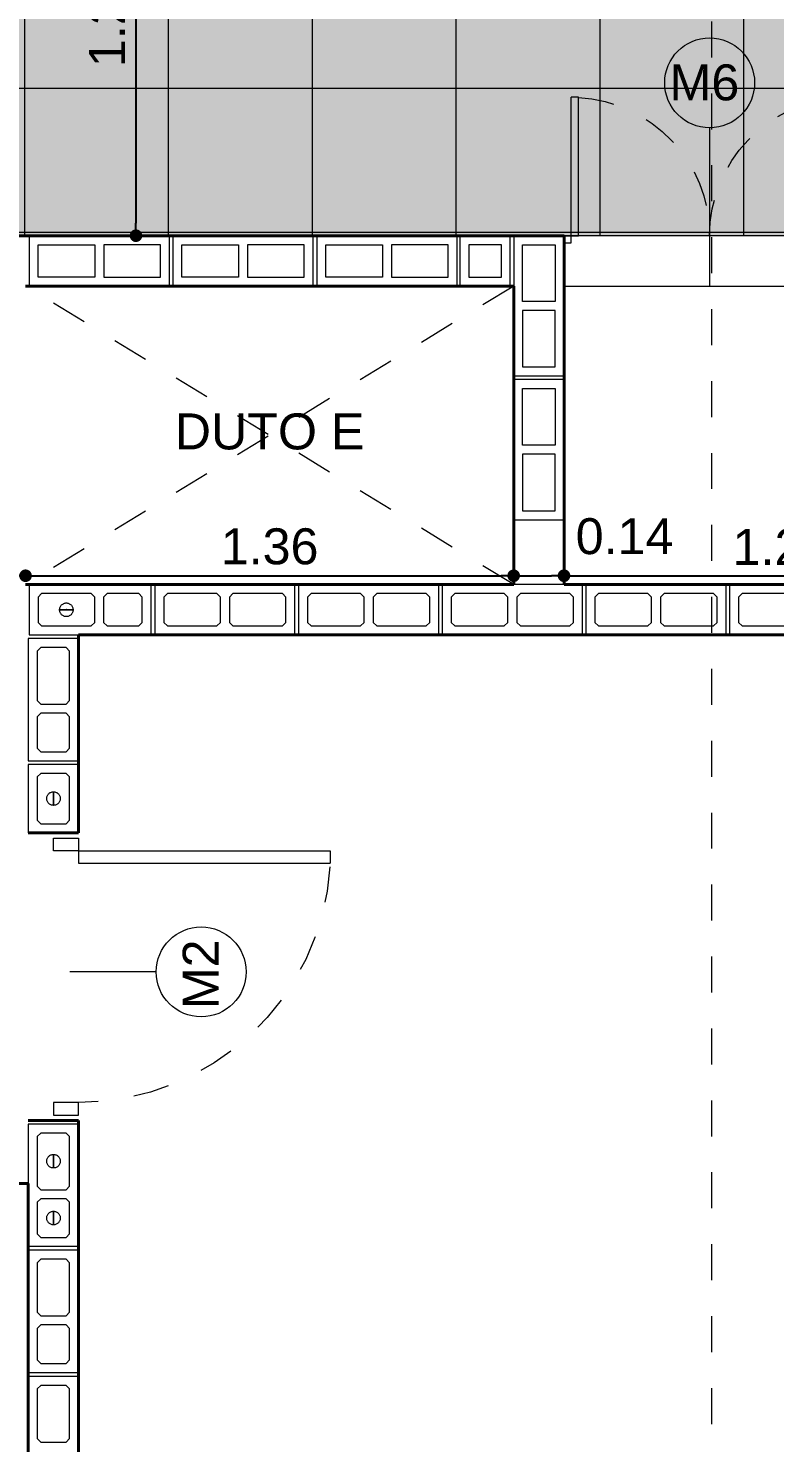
# Model space of a CAD drawing. Header units: millimetres. Extents: x 173 to 410, y -14 to 183.
# Drawn here: x 347.751 to 349.827, y -8.446 to -4.514 of the extents above; entities that cross this region are included whole.
import ezdxf
from ezdxf.enums import TextEntityAlignment as Align

# ---------------------------------------------------------------- set-up
doc = ezdxf.new("R2010")
doc.units = ezdxf.units.MM
doc.linetypes.add('DASHDOT', pattern=[1, 0.5, -0.25, 0, -0.25])
doc.linetypes.add('HIDDEN', pattern=[0.05, 0.025, -0.025])
doc.layers.get('0').update_dxf_attribs({"color": 4})
for name, color, linetype, lineweight in [('ARQ Alvenaria', 201, 'Continuous', 40), ('ARQ Anotações', 2, 'Continuous', 5), ('ARQ Caixilharia', 140, 'Continuous', 9), ('ARQ Eixos', 8, 'DASHDOT', 5), ('ARQ Hachuras', 8, 'Continuous', 5), ('ARQ Projeções', 144, 'HIDDEN', 5)]:
    doc.layers.add(name, color=color, linetype=linetype, lineweight=lineweight)
doc.layers.add('ARQ Forros', color=7, linetype='HIDDEN', lineweight=5, true_color=0xcacaca)
doc.layers.add('ARQ Pisos', color=9, linetype='Continuous', lineweight=5, true_color=0x808080)
doc.styles.get("Standard").update_dxf_attribs({"font": 'arial.ttf'})
doc.dimstyles.new('Executivo 1-50', dxfattribs={"dimtxt": 0.1, "dimasz": 0.035, "dimexe": 0, "dimexo": 0.0625, "dimgap": 0.03, "dimtad": 1, "dimzin": 0, "dimdsep": 46, "dimtxsty": 'Standard', "dimblk": 'DOT', "dimcen": 0.09, "dimclrd": 8, "dimclre": 8, "dimadec": 0, "dimazin": 0, "dimtfac": 1, "dimtix": 1, "dimtmove": 2, "dimatfit": 3, "dimldrblk": 'DOT', "dimfxl": 0.18, "dimfxlon": 1, "dimtolj": 1, "dimtzin": 0, "dimarcsym": 0})

# ---------------------------------------------------------------- blocks, each defined once
blk = doc.blocks.new('_DOT')
at = {"color": 0, "linetype": 'ByBlock', "lineweight": -2}
blk.add_line((-0.5, 0), (-1, 0), dxfattribs=at)
at = {"color": 0, "linetype": 'ByBlock', "const_width": 0.5}
blk.add_lwpolyline([(-0.25, 0, 1), (0.25, 0, 1)], format="xyb", close=True, dxfattribs=at)
blk = doc.blocks.new('*D1930')
at = {"layer": 'ARQ Anotações', "color": 8, "lineweight": -2, "transparency": 16777216}
for p, q in [((349.9938, -6.2004), (350.1738, -6.2004)), ((350.1738, -10.0304), (350.1738, -6.2354)), ((349.9938, -10.0654), (350.1738, -10.0654))]:
    blk.add_line(p, q, dxfattribs=at)
at = {"layer": 'Defpoints', "color": 0, "transparency": 16777216}
for p in [(349.0267, -6.2004), (350.1738, -6.2004), (349.1005, -10.0654)]:
    blk.add_point(p, dxfattribs=at)
at = {"layer": 'ARQ Anotações', "color": 8, "lineweight": -2, "transparency": 16777216, "xscale": 0.035, "yscale": 0.035, "zscale": 0.035}
for p, rotation in [((350.1738, -6.2004), 90), ((350.1738, -10.0654), 270)]:
    blk.add_blockref('_DOT', p, dxfattribs=dict(at, rotation=rotation))
at = {"layer": 'ARQ Anotações', "color": 0, "transparency": 16777216, "insert": (350.0927, -8.1329), "char_height": 0.1, "attachment_point": 5, "rotation": 90}
blk.add_mtext('\\A1;3.87', dxfattribs=at)
blk = doc.blocks.new('*D1931')
at = {"layer": 'ARQ Anotações', "color": 8, "lineweight": -2, "transparency": 16777216}
for p, q in [((349.9938, -6.0604), (350.1738, -6.0604)), ((350.1738, -6.1654), (350.1738, -6.0954)), ((349.9938, -6.2004), (350.1738, -6.2004))]:
    blk.add_line(p, q, dxfattribs=at)
at = {"layer": 'Defpoints', "color": 0, "transparency": 16777216}
for p in [(349.0267, -6.0604), (350.1738, -6.0604), (349.0267, -6.2004)]:
    blk.add_point(p, dxfattribs=at)
at = {"layer": 'ARQ Anotações', "color": 8, "lineweight": -2, "transparency": 16777216, "xscale": 0.035, "yscale": 0.035, "zscale": 0.035}
for p, rotation in [((350.1738, -6.0604), 90), ((350.1738, -6.2004), 270)]:
    blk.add_blockref('_DOT', p, dxfattribs=dict(at, rotation=rotation))
at = {"layer": 'ARQ Anotações', "color": 0, "transparency": 16777216, "insert": (350.081, -6.4003), "char_height": 0.1, "attachment_point": 5, "rotation": 90}
blk.add_mtext('\\A1;0.14', dxfattribs=at)
blk = doc.blocks.new('*D1932')
at = {"layer": 'ARQ Anotações', "color": 8, "lineweight": -2, "transparency": 16777216}
for p, q in [((349.9938, -5.2304), (350.1738, -5.2304)), ((350.1738, -6.0254), (350.1738, -5.2654)), ((349.9938, -6.0604), (350.1738, -6.0604))]:
    blk.add_line(p, q, dxfattribs=at)
at = {"layer": 'Defpoints', "color": 0, "transparency": 16777216}
for p in [(346.8764, -5.2304), (350.1738, -5.2304), (349.0267, -6.0604)]:
    blk.add_point(p, dxfattribs=at)
at = {"layer": 'ARQ Anotações', "color": 8, "lineweight": -2, "transparency": 16777216, "xscale": 0.035, "yscale": 0.035, "zscale": 0.035}
for p, rotation in [((350.1738, -5.2304), 90), ((350.1738, -6.0604), 270)]:
    blk.add_blockref('_DOT', p, dxfattribs=dict(at, rotation=rotation))
at = {"layer": 'ARQ Anotações', "color": 0, "transparency": 16777216, "insert": (350.0927, -5.6454), "char_height": 0.1, "attachment_point": 5, "rotation": 90}
blk.add_mtext('\\A1;0.83', dxfattribs=at)
blk = doc.blocks.new('*D1933')
at = {"layer": 'ARQ Anotações', "color": 8, "lineweight": -2, "transparency": 16777216}
for p, q in [((349.9938, -5.0904), (350.1738, -5.0904)), ((350.1738, -5.1954), (350.1738, -5.1254)), ((349.9938, -5.2304), (350.1738, -5.2304))]:
    blk.add_line(p, q, dxfattribs=at)
at = {"layer": 'Defpoints', "color": 0, "transparency": 16777216}
for p in [(346.8764, -5.0904), (350.1738, -5.0904), (346.8764, -5.2304)]:
    blk.add_point(p, dxfattribs=at)
at = {"layer": 'ARQ Anotações', "color": 8, "lineweight": -2, "transparency": 16777216, "xscale": 0.035, "yscale": 0.035, "zscale": 0.035}
for p, rotation in [((350.1738, -5.0904), 90), ((350.1738, -5.2304), 270)]:
    blk.add_blockref('_DOT', p, dxfattribs=dict(at, rotation=rotation))
at = {"layer": 'ARQ Anotações', "color": 0, "transparency": 16777216, "insert": (350.2706, -4.9009), "char_height": 0.1, "attachment_point": 5, "rotation": 90}
blk.add_mtext('\\A1;0.14', dxfattribs=at)
blk = doc.blocks.new('Folha 72')
at = {"color": 0, "linetype": 'ByBlock', "lineweight": -2}
for p, q in [((0.35, 0.7), (0.315, 0.7)), ((0.315, 0), (0.315, 0.7)), ((0.35, 0), (0.35, 0.7)), ((-0.385, 0), (-0.35, 0)), ((-0.385, -0.07), (-0.385, 0)), ((-0.35, 0), (-0.35, -0.07)), ((0.35, 0), (0.315, 0)), ((0.385, 0), (0.35, 0)), ((0.35, 0), (0.35, -0.07)), ((0.385, -0.07), (0.385, 0)), ((-0.35, -0.07), (-0.385, -0.07)), ((0.35, -0.07), (0.385, -0.07))]:
    blk.add_line(p, q, dxfattribs=at)
at = {"layer": 'ARQ Projeções'}
blk.add_arc((0.35, 0), 0.7, 93.6334, 180, dxfattribs=at)
blk = doc.blocks.new('Window-Door Marker - 70_27')
at = {"color": 8}
blk.add_line((0, 0.1), (0, -0.14), dxfattribs=at)
blk.add_circle((0, 0.225), 0.125, dxfattribs=at)
blk.add_attdef('AC_MarkerText_1', text='', height=0.1, rotation=180).set_placement((0.1037, 0.3036), align=Align.BOTTOM_LEFT)
blk = doc.blocks.new('*D2082')
at = {"layer": 'ARQ Anotações', "color": 8, "lineweight": -2, "transparency": 16777216}
for p, q in [((347.603, -5.8558), (347.603, -6.0358)), ((347.638, -6.0358), (347.708, -6.0358)), ((347.743, -6.0479), (347.743, -6.0358))]:
    blk.add_line(p, q, dxfattribs=at)
at = {"layer": 'Defpoints', "color": 0, "transparency": 16777216}
for p in [(347.603, -5.4704), (347.743, -6.0358), (347.743, -6.1104)]:
    blk.add_point(p, dxfattribs=at)
at = {"layer": 'ARQ Anotações', "color": 8, "lineweight": -2, "transparency": 16777216, "xscale": 0.035, "yscale": 0.035, "zscale": 0.035, "rotation": 180}
blk.add_blockref('_DOT', (347.603, -6.0358), dxfattribs=at)
at = {"layer": 'ARQ Anotações', "color": 8, "lineweight": -2, "transparency": 16777216, "xscale": 0.035, "yscale": 0.035, "zscale": 0.035}
blk.add_blockref('_DOT', (347.743, -6.0358), dxfattribs=at)
at = {"layer": 'ARQ Anotações', "color": 0, "transparency": 16777216, "insert": (347.4269, -6.1278), "char_height": 0.1, "attachment_point": 5}
blk.add_mtext('\\A1;0.14', dxfattribs=at)
blk = doc.blocks.new('*D2083')
at = {"layer": 'ARQ Anotações', "color": 8, "lineweight": -2, "transparency": 16777216}
for p, q in [((349.2404, -6.0479), (349.2404, -6.0358)), ((349.2754, -6.0358), (350.4155, -6.0358)), ((350.4505, -6.0479), (350.4505, -6.0358))]:
    blk.add_line(p, q, dxfattribs=at)
at = {"layer": 'Defpoints', "color": 0, "transparency": 16777216}
for p in [(350.4505, -6.0358), (349.2404, -6.1104), (350.4505, -6.1104)]:
    blk.add_point(p, dxfattribs=at)
at = {"layer": 'ARQ Anotações', "color": 8, "lineweight": -2, "transparency": 16777216, "xscale": 0.035, "yscale": 0.035, "zscale": 0.035, "rotation": 180}
blk.add_blockref('_DOT', (349.2404, -6.0358), dxfattribs=at)
at = {"layer": 'ARQ Anotações', "color": 8, "lineweight": -2, "transparency": 16777216, "xscale": 0.035, "yscale": 0.035, "zscale": 0.035}
blk.add_blockref('_DOT', (350.4505, -6.0358), dxfattribs=at)
at = {"layer": 'ARQ Anotações', "color": 0, "transparency": 16777216, "insert": (349.8454, -5.9556), "char_height": 0.1, "attachment_point": 5}
blk.add_mtext('\\A1;1.21', dxfattribs=at)
blk = doc.blocks.new('Porta 02 folhas_2')
for p, q in [((-0.385, 0), (-0.385, 0.385)), ((-0.365, 0.385), (-0.385, 0.385)), ((-0.365, 0), (-0.365, 0.385)), ((0.365, 0), (0.365, 0.385)), ((0.365, 0.385), (0.385, 0.385)), ((0.385, 0), (0.385, 0.385)), ((-0.405, 0), (-0.365, 0)), ((-0.385, -0.02), (-0.385, 0)), ((0.405, 0), (0.365, 0)), ((0.385, -0.02), (0.385, 0)), ((-0.405, -0.02), (-0.385, -0.02)), ((0.405, -0.02), (0.385, -0.02))]:
    blk.add_line(p, q)
at = {"layer": 'ARQ Projeções'}
for centre, start, end in [((-0.385, 0), 0, 87.0223), ((0.385, 0), 92.9777, 180)]:
    blk.add_arc(centre, 0.385, start, end, dxfattribs=at)
blk = doc.blocks.new('Window-Door Marker - 70_25')
at = {"layer": 'ARQ Anotações', "lineweight": 13}
blk.add_line((0, -0.44), (0, 0), dxfattribs=at)
blk.add_circle((0, -0.565), 0.125, dxfattribs=at)
blk.add_attdef('AC_MarkerText_1', text='', height=0.1, rotation=180, dxfattribs=at).set_placement((0.1116, -0.4864), align=Align.BOTTOM_LEFT)
blk = doc.blocks.new('*D2123')
at = {"layer": 'ARQ Anotações', "color": 8, "lineweight": -2, "transparency": 16777216}
for p, q in [((348.138, -3.8804), (348.0501, -3.8804)), ((348.0501, -3.9154), (348.0501, -5.0554)), ((348.2301, -5.0904), (348.0501, -5.0904))]:
    blk.add_line(p, q, dxfattribs=at)
at = {"layer": 'Defpoints', "color": 0, "transparency": 16777216}
for p in [(348.2005, -3.8804), (348.0501, -5.0904), (349.2405, -5.0904)]:
    blk.add_point(p, dxfattribs=at)
at = {"layer": 'ARQ Anotações', "color": 8, "lineweight": -2, "transparency": 16777216, "xscale": 0.035, "yscale": 0.035, "zscale": 0.035}
for p, rotation in [((348.0501, -3.8804), 90), ((348.0501, -5.0904), 270)]:
    blk.add_blockref('_DOT', p, dxfattribs=dict(at, rotation=rotation))
at = {"layer": 'ARQ Anotações', "color": 0, "transparency": 16777216, "insert": (347.9698, -4.4854), "char_height": 0.1, "attachment_point": 5, "rotation": 90}
blk.add_mtext('\\A1;1.21', dxfattribs=at)
blk = doc.blocks.new('*D2265')
at = {"layer": 'ARQ Anotações', "color": 8, "lineweight": -2, "transparency": 16777216}
for p, q in [((347.743, -6.0479), (347.743, -6.0358)), ((347.778, -6.0358), (349.0655, -6.0358))]:
    blk.add_line(p, q, dxfattribs=at)
at = {"layer": 'Defpoints', "color": 0, "transparency": 16777216}
for p in [(349.1005, -6.0358), (349.1005, -6.0604), (347.743, -6.1104)]:
    blk.add_point(p, dxfattribs=at)
at = {"layer": 'ARQ Anotações', "color": 8, "lineweight": -2, "transparency": 16777216, "xscale": 0.035, "yscale": 0.035, "zscale": 0.035, "rotation": 180}
blk.add_blockref('_DOT', (347.743, -6.0358), dxfattribs=at)
at = {"layer": 'ARQ Anotações', "color": 8, "lineweight": -2, "transparency": 16777216, "xscale": 0.035, "yscale": 0.035, "zscale": 0.035}
blk.add_blockref('_DOT', (349.1005, -6.0358), dxfattribs=at)
at = {"layer": 'ARQ Anotações', "color": 0, "transparency": 16777216, "insert": (348.4217, -5.9547), "char_height": 0.1, "attachment_point": 5}
blk.add_mtext('\\A1;1.36', dxfattribs=at)
blk = doc.blocks.new('*D2266')
at = {"layer": 'ARQ Anotações', "color": 8, "lineweight": -2, "transparency": 16777216}
blk.add_line((349.1355, -6.0358), (349.2055, -6.0358), dxfattribs=at)
at = {"layer": 'Defpoints', "color": 0, "transparency": 16777216}
for p in [(349.2405, -6.0358), (349.1005, -6.0604), (349.2405, -6.0604)]:
    blk.add_point(p, dxfattribs=at)
at = {"layer": 'ARQ Anotações', "color": 8, "lineweight": -2, "transparency": 16777216, "xscale": 0.035, "yscale": 0.035, "zscale": 0.035, "rotation": 180}
blk.add_blockref('_DOT', (349.1005, -6.0358), dxfattribs=at)
at = {"layer": 'ARQ Anotações', "color": 8, "lineweight": -2, "transparency": 16777216, "xscale": 0.035, "yscale": 0.035, "zscale": 0.035}
blk.add_blockref('_DOT', (349.2405, -6.0358), dxfattribs=at)
at = {"layer": 'ARQ Anotações', "color": 0, "transparency": 16777216, "insert": (349.4089, -5.9265), "char_height": 0.1, "attachment_point": 5}
blk.add_mtext('\\A1;0.14', dxfattribs=at)

msp = doc.modelspace()

# ---------------------------------------------------------------- hatches: boundary and pattern name
at = {"layer": 'ARQ Forros'}
h = msp.add_hatch(color=256, dxfattribs=at)
h.dxf.hatch_style = 1
h.paths.add_polyline_path([(340.5406, -7.1755), (340.5407, -7.1755), (340.5407, -5.2205), (341.5012, -5.2205), (341.5012, -5.0904), (341.8905, -5.0904), (341.8906, -5.0904), (343.3023, -5.0905), (343.3127, -5.0905), (350.4502, -5.0905), (350.4505, -0.7805), (348.9409, -0.7805), (348.9405, -3.8805), (342.051, -3.8805), (342.051, -0.7805), (340.5406, -0.7804)])
at = {"layer": 'ARQ Pisos'}
h = msp.add_hatch(dxfattribs=at)
h.set_pattern_fill('NET', color=256, scale=3.2)
h.set_pattern_definition([(0, (348.94046, -3.88043), (0, 0.4), []), (90, (348.94046, -3.88043), (-0.4, 2e-17), [])])
h.paths.add_polyline_path([(341.8902, -5.0904), (343.3031, -5.0904), (350.4501, -5.0904), (350.4501, -0.7804), (348.9405, -0.7804), (348.9405, -3.8804), (342.0502, -3.8804), (342.0506, -0.7804), (340.5402, -0.7804), (340.5402, -5.2304), (341.7508, -5.2304), (341.7508, -5.2304), (341.5008, -5.2304), (341.5008, -5.0904), (341.8902, -5.0904)])

# ---------------------------------------------------------------- linework, layer by layer
at = {"layer": 'ARQ Alvenaria'}
for p, q in [((349.2405, -5.0904), (343.3023, -5.0904)), ((349.2405, -5.0904), (349.2405, -5.2304)), ((347.743, -5.2304), (349.1005, -5.2304)), ((349.1005, -5.2304), (349.1005, -6.0604)), ((349.2405, -6.0604), (349.2405, -5.2304)), ((349.1005, -6.0604), (347.743, -6.0604)), ((350.4505, -6.0604), (349.2405, -6.0604)), ((347.8905, -6.2004), (350.4505, -6.2004)), ((347.8905, -6.7504), (347.8905, -6.2004)), ((347.7505, -6.7504), (347.8905, -6.7504)), ((347.7506, -7.5504), (347.8906, -7.5504)), ((347.8906, -10.0654), (347.8906, -7.5504)), ((347.7004, -7.7254), (347.7506, -7.7254)), ((347.7506, -7.7254), (347.7506, -10.0654))]:
    msp.add_line(p, q, dxfattribs=at)
at = {"layer": 'ARQ Caixilharia'}
for p, q in [((350.0505, -5.0904), (349.2405, -5.0904)), ((349.2405, -5.2304), (350.0505, -5.2304))]:
    msp.add_line(p, q, dxfattribs=at)
at = {"layer": 'ARQ Eixos', "linetype": 'DASHDOT', "ltscale": 0.1}
msp.add_line((349.6505, 8.5054), (349.6505, -13.7504), dxfattribs=at)
at = {"layer": 'ARQ Hachuras'}
for p, q in [((349.0912, -5.0904), (348.9512, -5.0904)), ((348.9512, -5.0904), (348.9512, -5.2304)), ((349.0912, -5.2304), (349.0912, -5.0904)), ((349.0662, -5.1154), (348.9762, -5.1154)), ((348.9762, -5.1154), (348.9762, -5.2054)), ((349.0662, -5.2054), (349.0662, -5.1154)), ((348.9512, -5.2304), (349.0912, -5.2304)), ((348.9762, -5.2054), (349.0662, -5.2054))]:
    msp.add_line(p, q, dxfattribs=at)
at = {"layer": 'ARQ Hachuras', "flags": 128}
for points in [[(348.143, -5.0904), (347.753, -5.0904), (347.753, -5.2304), (348.143, -5.2304)], [(348.543, -5.0904), (348.153, -5.0904), (348.153, -5.2304), (348.543, -5.2304)], [(348.943, -5.0904), (348.553, -5.0904), (348.553, -5.2304), (348.943, -5.2304)], [(349.2405, -5.4804), (349.2405, -5.0904), (349.1005, -5.0904), (349.1005, -5.4804)], [(347.778, -5.2054), (347.778, -5.1154), (347.9355, -5.1154), (347.9355, -5.2054)], [(348.118, -5.2054), (348.118, -5.1154), (347.9605, -5.1154), (347.9605, -5.2054)], [(348.178, -5.2054), (348.178, -5.1154), (348.3355, -5.1154), (348.3355, -5.2054)], [(348.518, -5.2054), (348.518, -5.1154), (348.3605, -5.1154), (348.3605, -5.2054)], [(348.578, -5.2054), (348.578, -5.1154), (348.7355, -5.1154), (348.7355, -5.2054)], [(348.918, -5.2054), (348.918, -5.1154), (348.7605, -5.1154), (348.7605, -5.2054)], [(349.1255, -5.1154), (349.2155, -5.1154), (349.2155, -5.2729), (349.1255, -5.2729)], [(349.1255, -5.4554), (349.2155, -5.4554), (349.2155, -5.2979), (349.1255, -5.2979)], [(349.2405, -5.8804), (349.2405, -5.4904), (349.1005, -5.4904), (349.1005, -5.8804)], [(349.1255, -5.5154), (349.2155, -5.5154), (349.2155, -5.6729), (349.1255, -5.6729)], [(349.1255, -5.8554), (349.2155, -5.8554), (349.2155, -5.6979), (349.1255, -5.6979)], [(348.0927, -6.0604), (347.7527, -6.0604), (347.7527, -6.2004), (348.0927, -6.2004)], [(347.9352, -6.0954), (347.9252, -6.0854), (347.7877, -6.0854), (347.7777, -6.0954), (347.7777, -6.1654), (347.7877, -6.1754), (347.9252, -6.1754), (347.9352, -6.1654)], [(348.0677, -6.0954), (348.0577, -6.0854), (347.9702, -6.0854), (347.9602, -6.0954), (347.9602, -6.1654), (347.9702, -6.1754), (348.0577, -6.1754), (348.0677, -6.1654)], [(348.4923, -6.0604), (348.1023, -6.0604), (348.1023, -6.2004), (348.4923, -6.2004)], [(348.2848, -6.0954), (348.2748, -6.0854), (348.1373, -6.0854), (348.1273, -6.0954), (348.1273, -6.1654), (348.1373, -6.1754), (348.2748, -6.1754), (348.2848, -6.1654)], [(348.4673, -6.0954), (348.4573, -6.0854), (348.3198, -6.0854), (348.3098, -6.0954), (348.3098, -6.1654), (348.3198, -6.1754), (348.4573, -6.1754), (348.4673, -6.1654)], [(348.892, -6.0604), (348.502, -6.0604), (348.502, -6.2004), (348.892, -6.2004)], [(348.6845, -6.0954), (348.6745, -6.0854), (348.537, -6.0854), (348.527, -6.0954), (348.527, -6.1654), (348.537, -6.1754), (348.6745, -6.1754), (348.6845, -6.1654)], [(348.867, -6.0954), (348.857, -6.0854), (348.7195, -6.0854), (348.7095, -6.0954), (348.7095, -6.1654), (348.7195, -6.1754), (348.857, -6.1754), (348.867, -6.1654)], [(349.2917, -6.0604), (348.9017, -6.0604), (348.9017, -6.2004), (349.2917, -6.2004)], [(349.0842, -6.0954), (349.0742, -6.0854), (348.9367, -6.0854), (348.9267, -6.0954), (348.9267, -6.1654), (348.9367, -6.1754), (349.0742, -6.1754), (349.0842, -6.1654)], [(349.2667, -6.0954), (349.2567, -6.0854), (349.1192, -6.0854), (349.1092, -6.0954), (349.1092, -6.1654), (349.1192, -6.1754), (349.2567, -6.1754), (349.2667, -6.1654)], [(349.6914, -6.0604), (349.3014, -6.0604), (349.3014, -6.2004), (349.6914, -6.2004)], [(349.4839, -6.0954), (349.4739, -6.0854), (349.3364, -6.0854), (349.3264, -6.0954), (349.3264, -6.1654), (349.3364, -6.1754), (349.4739, -6.1754), (349.4839, -6.1654)], [(349.6664, -6.0954), (349.6564, -6.0854), (349.5189, -6.0854), (349.5089, -6.0954), (349.5089, -6.1654), (349.5189, -6.1754), (349.6564, -6.1754), (349.6664, -6.1654)], [(350.0911, -6.0604), (349.7011, -6.0604), (349.7011, -6.2004), (350.0911, -6.2004)], [(349.8836, -6.0954), (349.8736, -6.0854), (349.7361, -6.0854), (349.7261, -6.0954), (349.7261, -6.1654), (349.7361, -6.1754), (349.8736, -6.1754), (349.8836, -6.1654)], [(347.8561, -6.1304), (347.8561, -6.1305), (347.8561, -6.1305), (347.8561, -6.1305), (347.8561, -6.1306), (347.8561, -6.1306), (347.8562, -6.1306), (347.8562, -6.1306), (347.8562, -6.1306), (347.8562, -6.1307), (347.8562, -6.1307), (347.8563, -6.1307), (347.8563, -6.1307), (347.8563, -6.1307), (347.8564, -6.1307), (347.8564, -6.1307), (347.8564, -6.1307), (347.8564, -6.1307), (347.8565, -6.1307), (347.8565, -6.1307), (347.8565, -6.1307), (347.8566, -6.1307), (347.8566, -6.1307), (347.8566, -6.1306), (347.8566, -6.1306), (347.8566, -6.1306), (347.8567, -6.1306), (347.8567, -6.1306), (347.8567, -6.1305), (347.8567, -6.1305), (347.8567, -6.1305), (347.8567, -6.1304), (347.8375, -6.1304), (347.8376, -6.1285), (347.8379, -6.1266), (347.8384, -6.1248), (347.839, -6.123), (347.8399, -6.1213), (347.8409, -6.1196), (347.8421, -6.1181), (347.8434, -6.1167), (347.8448, -6.1155), (347.8464, -6.1144), (347.8481, -6.1135), (347.8498, -6.1127), (347.8517, -6.1121), (347.8535, -6.1118), (347.8554, -6.1116), (347.8574, -6.1116), (347.8593, -6.1118), (347.8611, -6.1121), (347.863, -6.1127), (347.8647, -6.1135), (347.8664, -6.1144), (347.868, -6.1155), (347.8694, -6.1167), (347.8707, -6.1181), (347.8719, -6.1196), (347.8729, -6.1213), (347.8738, -6.123), (347.8744, -6.1248), (347.8749, -6.1266), (347.8752, -6.1285), (347.8753, -6.1304)], [(347.8567, -6.1304), (347.8567, -6.1304), (347.8567, -6.1304), (347.8567, -6.1303), (347.8567, -6.1303), (347.8567, -6.1303), (347.8566, -6.1303), (347.8566, -6.1302), (347.8566, -6.1302), (347.8566, -6.1302), (347.8566, -6.1302), (347.8565, -6.1302), (347.8565, -6.1302), (347.8565, -6.1301), (347.8564, -6.1301), (347.8564, -6.1301), (347.8564, -6.1301), (347.8564, -6.1301), (347.8563, -6.1301), (347.8563, -6.1302), (347.8563, -6.1302), (347.8562, -6.1302), (347.8562, -6.1302), (347.8562, -6.1302), (347.8562, -6.1302), (347.8562, -6.1303), (347.8561, -6.1303), (347.8561, -6.1303), (347.8561, -6.1303), (347.8561, -6.1304), (347.8561, -6.1304), (347.8561, -6.1304), (347.8753, -6.1304), (347.8752, -6.1323), (347.8749, -6.1342), (347.8744, -6.1361), (347.8738, -6.1379), (347.8729, -6.1396), (347.8719, -6.1412), (347.8707, -6.1427), (347.8694, -6.1441), (347.868, -6.1454), (347.8664, -6.1465), (347.8647, -6.1474), (347.863, -6.1482), (347.8611, -6.1487), (347.8593, -6.1491), (347.8574, -6.1493), (347.8554, -6.1493), (347.8535, -6.1491), (347.8517, -6.1487), (347.8498, -6.1482), (347.8481, -6.1474), (347.8464, -6.1465), (347.8448, -6.1454), (347.8434, -6.1441), (347.8421, -6.1427), (347.8409, -6.1412), (347.8399, -6.1396), (347.839, -6.1379), (347.8384, -6.1361), (347.8379, -6.1342), (347.8376, -6.1323), (347.8375, -6.1304)], [(347.8905, -6.5504), (347.8905, -6.2104), (347.7505, -6.2104), (347.7505, -6.5504)], [(347.8555, -6.3929), (347.8655, -6.3829), (347.8655, -6.2454), (347.8555, -6.2354), (347.7855, -6.2354), (347.7755, -6.2454), (347.7755, -6.3829), (347.7855, -6.3929)], [(347.8555, -6.5254), (347.8655, -6.5154), (347.8655, -6.4279), (347.8555, -6.4179), (347.7855, -6.4179), (347.7755, -6.4279), (347.7755, -6.5154), (347.7855, -6.5254)], [(347.7505, -6.5604), (347.7505, -6.7504), (347.8905, -6.7504), (347.8905, -6.5604)], [(347.7855, -6.5854), (347.7755, -6.5954), (347.7755, -6.7154), (347.7855, -6.7254), (347.8555, -6.7254), (347.8655, -6.7154), (347.8655, -6.5954), (347.8555, -6.5854)], [(347.8205, -6.6557), (347.8206, -6.6557), (347.8206, -6.6557), (347.8206, -6.6557), (347.8207, -6.6557), (347.8207, -6.6557), (347.8207, -6.6557), (347.8207, -6.6557), (347.8208, -6.6556), (347.8208, -6.6556), (347.8208, -6.6556), (347.8208, -6.6556), (347.8208, -6.6555), (347.8208, -6.6555), (347.8208, -6.6555), (347.8208, -6.6554), (347.8208, -6.6554), (347.8208, -6.6554), (347.8208, -6.6554), (347.8208, -6.6553), (347.8208, -6.6553), (347.8208, -6.6553), (347.8208, -6.6552), (347.8208, -6.6552), (347.8207, -6.6552), (347.8207, -6.6552), (347.8207, -6.6552), (347.8207, -6.6552), (347.8206, -6.6551), (347.8206, -6.6551), (347.8206, -6.6551), (347.8205, -6.6551), (347.8205, -6.6743), (347.8186, -6.6742), (347.8167, -6.6739), (347.8149, -6.6735), (347.8131, -6.6728), (347.8114, -6.672), (347.8097, -6.6709), (347.8082, -6.6698), (347.8068, -6.6685), (347.8056, -6.667), (347.8045, -6.6654), (347.8036, -6.6638), (347.8028, -6.662), (347.8022, -6.6602), (347.8019, -6.6583), (347.8017, -6.6564), (347.8017, -6.6545), (347.8019, -6.6526), (347.8022, -6.6507), (347.8028, -6.6489), (347.8036, -6.6471), (347.8045, -6.6454), (347.8056, -6.6439), (347.8068, -6.6424), (347.8082, -6.6411), (347.8097, -6.6399), (347.8114, -6.6389), (347.8131, -6.6381), (347.8149, -6.6374), (347.8167, -6.6369), (347.8186, -6.6366), (347.8205, -6.6365)], [(347.8205, -6.6551), (347.8205, -6.6551), (347.8205, -6.6551), (347.8204, -6.6551), (347.8204, -6.6552), (347.8204, -6.6552), (347.8204, -6.6552), (347.8203, -6.6552), (347.8203, -6.6552), (347.8203, -6.6552), (347.8203, -6.6553), (347.8203, -6.6553), (347.8203, -6.6553), (347.8202, -6.6554), (347.8202, -6.6554), (347.8202, -6.6554), (347.8202, -6.6554), (347.8202, -6.6555), (347.8202, -6.6555), (347.8203, -6.6555), (347.8203, -6.6556), (347.8203, -6.6556), (347.8203, -6.6556), (347.8203, -6.6556), (347.8203, -6.6557), (347.8204, -6.6557), (347.8204, -6.6557), (347.8204, -6.6557), (347.8204, -6.6557), (347.8205, -6.6557), (347.8205, -6.6557), (347.8205, -6.6557), (347.8205, -6.6365), (347.8224, -6.6366), (347.8243, -6.6369), (347.8262, -6.6374), (347.828, -6.6381), (347.8297, -6.6389), (347.8313, -6.6399), (347.8328, -6.6411), (347.8342, -6.6424), (347.8355, -6.6439), (347.8366, -6.6454), (347.8375, -6.6471), (347.8383, -6.6489), (347.8388, -6.6507), (347.8392, -6.6526), (347.8394, -6.6545), (347.8394, -6.6564), (347.8392, -6.6583), (347.8388, -6.6602), (347.8383, -6.662), (347.8375, -6.6638), (347.8366, -6.6654), (347.8355, -6.667), (347.8342, -6.6685), (347.8328, -6.6698), (347.8313, -6.6709), (347.8297, -6.672), (347.828, -6.6728), (347.8262, -6.6735), (347.8243, -6.6739), (347.8224, -6.6742), (347.8205, -6.6743)], [(347.8906, -7.9004), (347.8906, -7.5604), (347.7506, -7.5604), (347.7506, -7.9004)], [(347.8556, -7.7429), (347.8656, -7.7329), (347.8656, -7.5954), (347.8556, -7.5854), (347.7856, -7.5854), (347.7756, -7.5954), (347.7756, -7.7329), (347.7856, -7.7429)], [(347.8206, -7.664), (347.8206, -7.664), (347.8207, -7.664), (347.8207, -7.664), (347.8207, -7.6639), (347.8208, -7.6639), (347.8208, -7.6639), (347.8208, -7.6639), (347.8208, -7.6639), (347.8208, -7.6639), (347.8209, -7.6638), (347.8209, -7.6638), (347.8209, -7.6638), (347.8209, -7.6637), (347.8209, -7.6637), (347.8209, -7.6637), (347.8209, -7.6637), (347.8209, -7.6636), (347.8209, -7.6636), (347.8209, -7.6636), (347.8209, -7.6635), (347.8209, -7.6635), (347.8208, -7.6635), (347.8208, -7.6635), (347.8208, -7.6634), (347.8208, -7.6634), (347.8208, -7.6634), (347.8207, -7.6634), (347.8207, -7.6634), (347.8207, -7.6634), (347.8206, -7.6634), (347.8206, -7.6634), (347.8206, -7.6826), (347.8187, -7.6825), (347.8168, -7.6822), (347.8149, -7.6817), (347.8132, -7.681), (347.8114, -7.6802), (347.8098, -7.6792), (347.8083, -7.678), (347.8069, -7.6767), (347.8057, -7.6752), (347.8046, -7.6737), (347.8036, -7.672), (347.8029, -7.6702), (347.8023, -7.6684), (347.8019, -7.6665), (347.8017, -7.6646), (347.8017, -7.6627), (347.8019, -7.6608), (347.8023, -7.6589), (347.8029, -7.6571), (347.8036, -7.6554), (347.8046, -7.6537), (347.8057, -7.6521), (347.8069, -7.6507), (347.8083, -7.6493), (347.8098, -7.6482), (347.8114, -7.6471), (347.8132, -7.6463), (347.8149, -7.6456), (347.8168, -7.6452), (347.8187, -7.6449), (347.8206, -7.6448)], [(347.8206, -7.6634), (347.8206, -7.6634), (347.8205, -7.6634), (347.8205, -7.6634), (347.8205, -7.6634), (347.8205, -7.6634), (347.8204, -7.6634), (347.8204, -7.6634), (347.8204, -7.6635), (347.8204, -7.6635), (347.8204, -7.6635), (347.8203, -7.6635), (347.8203, -7.6636), (347.8203, -7.6636), (347.8203, -7.6636), (347.8203, -7.6637), (347.8203, -7.6637), (347.8203, -7.6637), (347.8203, -7.6637), (347.8203, -7.6638), (347.8203, -7.6638), (347.8204, -7.6638), (347.8204, -7.6639), (347.8204, -7.6639), (347.8204, -7.6639), (347.8204, -7.6639), (347.8205, -7.6639), (347.8205, -7.6639), (347.8205, -7.664), (347.8205, -7.664), (347.8206, -7.664), (347.8206, -7.664), (347.8206, -7.6448), (347.8225, -7.6449), (347.8244, -7.6452), (347.8263, -7.6456), (347.8281, -7.6463), (347.8298, -7.6471), (347.8314, -7.6482), (347.8329, -7.6493), (347.8343, -7.6507), (347.8356, -7.6521), (347.8366, -7.6537), (347.8376, -7.6554), (347.8383, -7.6571), (347.8389, -7.6589), (347.8393, -7.6608), (347.8395, -7.6627), (347.8395, -7.6646), (347.8393, -7.6665), (347.8389, -7.6684), (347.8383, -7.6702), (347.8376, -7.672), (347.8366, -7.6737), (347.8356, -7.6752), (347.8343, -7.6767), (347.8329, -7.678), (347.8314, -7.6792), (347.8298, -7.6802), (347.8281, -7.681), (347.8263, -7.6817), (347.8244, -7.6822), (347.8225, -7.6825), (347.8206, -7.6826)], [(347.8556, -7.8754), (347.8656, -7.8654), (347.8656, -7.7779), (347.8556, -7.7679), (347.7856, -7.7679), (347.7756, -7.7779), (347.7756, -7.8654), (347.7856, -7.8754)], [(347.8206, -7.822), (347.8206, -7.822), (347.8207, -7.822), (347.8207, -7.822), (347.8207, -7.822), (347.8208, -7.822), (347.8208, -7.8219), (347.8208, -7.8219), (347.8208, -7.8219), (347.8208, -7.8219), (347.8209, -7.8218), (347.8209, -7.8218), (347.8209, -7.8218), (347.8209, -7.8218), (347.8209, -7.8217), (347.8209, -7.8217), (347.8209, -7.8217), (347.8209, -7.8216), (347.8209, -7.8216), (347.8209, -7.8216), (347.8209, -7.8216), (347.8209, -7.8215), (347.8208, -7.8215), (347.8208, -7.8215), (347.8208, -7.8215), (347.8208, -7.8214), (347.8208, -7.8214), (347.8207, -7.8214), (347.8207, -7.8214), (347.8207, -7.8214), (347.8206, -7.8214), (347.8206, -7.8214), (347.8206, -7.8406), (347.8187, -7.8405), (347.8168, -7.8402), (347.8149, -7.8397), (347.8132, -7.8391), (347.8114, -7.8382), (347.8098, -7.8372), (347.8083, -7.836), (347.8069, -7.8347), (347.8057, -7.8333), (347.8046, -7.8317), (347.8036, -7.83), (347.8029, -7.8283), (347.8023, -7.8264), (347.8019, -7.8246), (347.8017, -7.8226), (347.8017, -7.8207), (347.8019, -7.8188), (347.8023, -7.817), (347.8029, -7.8151), (347.8036, -7.8134), (347.8046, -7.8117), (347.8057, -7.8101), (347.8069, -7.8087), (347.8083, -7.8073), (347.8098, -7.8062), (347.8114, -7.8052), (347.8132, -7.8043), (347.8149, -7.8037), (347.8168, -7.8032), (347.8187, -7.8029), (347.8206, -7.8028)], [(347.8206, -7.8214), (347.8206, -7.8214), (347.8205, -7.8214), (347.8205, -7.8214), (347.8205, -7.8214), (347.8205, -7.8214), (347.8204, -7.8214), (347.8204, -7.8215), (347.8204, -7.8215), (347.8204, -7.8215), (347.8204, -7.8215), (347.8203, -7.8216), (347.8203, -7.8216), (347.8203, -7.8216), (347.8203, -7.8216), (347.8203, -7.8217), (347.8203, -7.8217), (347.8203, -7.8217), (347.8203, -7.8218), (347.8203, -7.8218), (347.8203, -7.8218), (347.8204, -7.8218), (347.8204, -7.8219), (347.8204, -7.8219), (347.8204, -7.8219), (347.8204, -7.8219), (347.8205, -7.822), (347.8205, -7.822), (347.8205, -7.822), (347.8205, -7.822), (347.8206, -7.822), (347.8206, -7.822), (347.8206, -7.8028), (347.8225, -7.8029), (347.8244, -7.8032), (347.8263, -7.8037), (347.8281, -7.8043), (347.8298, -7.8052), (347.8314, -7.8062), (347.8329, -7.8073), (347.8343, -7.8087), (347.8356, -7.8101), (347.8366, -7.8117), (347.8376, -7.8134), (347.8383, -7.8151), (347.8389, -7.817), (347.8393, -7.8188), (347.8395, -7.8207), (347.8395, -7.8226), (347.8393, -7.8246), (347.8389, -7.8264), (347.8383, -7.8283), (347.8376, -7.83), (347.8366, -7.8317), (347.8356, -7.8333), (347.8343, -7.8347), (347.8329, -7.836), (347.8314, -7.8372), (347.8298, -7.8382), (347.8281, -7.8391), (347.8263, -7.8397), (347.8244, -7.8402), (347.8225, -7.8405), (347.8206, -7.8406)], [(347.8906, -8.2513), (347.8906, -7.9113), (347.7506, -7.9113), (347.7506, -8.2513)], [(347.8556, -8.0938), (347.8656, -8.0838), (347.8656, -7.9463), (347.8556, -7.9363), (347.7856, -7.9363), (347.7756, -7.9463), (347.7756, -8.0838), (347.7856, -8.0938)], [(347.8556, -8.2263), (347.8656, -8.2163), (347.8656, -8.1288), (347.8556, -8.1188), (347.7856, -8.1188), (347.7756, -8.1288), (347.7756, -8.2163), (347.7856, -8.2263)], [(347.8906, -8.6521), (347.8906, -8.2621), (347.7506, -8.2621), (347.7506, -8.6521)], [(347.8556, -8.4446), (347.8656, -8.4346), (347.8656, -8.2971), (347.8556, -8.2871), (347.7856, -8.2871), (347.7756, -8.2971), (347.7756, -8.4346), (347.7856, -8.4446)]]:
    msp.add_lwpolyline(points, close=True, dxfattribs=at)
at = {"layer": 'ARQ Projeções'}
for p, q in [((349.1005, -5.2304), (347.743, -6.0604)), ((349.1005, -6.0604), (347.743, -5.2304))]:
    msp.add_line(p, q, dxfattribs=at)

# ---------------------------------------------------------------- block references
at = {"layer": 'ARQ Anotações', "lineweight": 13, "rotation": 180}
msp.add_blockref('Window-Door Marker - 70_25', (349.6455, -5.2304), dxfattribs=at).add_auto_attribs({'AC_MarkerText_1': 'M6'})
at = {"layer": 'ARQ Anotações', "rotation": 270}
msp.add_blockref('Window-Door Marker - 70_27', (348.0064, -7.1374), dxfattribs=at).add_auto_attribs({'AC_MarkerText_1': 'M2'})
at = {"layer": 'ARQ Caixilharia', "xscale": -1}
msp.add_blockref('Porta 02 folhas_2', (349.6455, -5.0904), dxfattribs=at)
at = {"layer": 'ARQ Caixilharia', "xscale": -1, "rotation": 270.0011358202806}
msp.add_blockref('Folha 72', (347.8905, -7.1504), dxfattribs=at)

# ---------------------------------------------------------------- texts
at = {"layer": 'ARQ Anotações', "insert": (348.4217, -5.6859), "char_height": 0.1, "attachment_point": 8}
msp.add_mtext('{DUTO E}', dxfattribs=at)

# ---------------------------------------------------------------- dimensions: what is measured, and where the dimension line sits
at = {"layer": 'ARQ Anotações'}
for base, p1, p2, picture, middle in [((348.0501, -5.0904), (348.2005, -3.8804), (349.2405, -5.0904), '*D2123', (347.9698, -4.4854)), ((350.1738, -5.2304), (349.0267, -6.0604), (346.8764, -5.2304), '*D1932', (350.0927, -5.6454)), ((350.17376, -6.20043), (349.10053, -10.06544), (349.02671, -6.20043), '*D1930', (350.09267, -8.13293))]:
    dim = msp.add_linear_dim(base=base, p1=p1, p2=p2, angle=90, dimstyle='Executivo 1-50', dxfattribs=at)
    dim.commit()
    dim.dimension.update_dxf_attribs({"geometry": picture, "text_midpoint": middle})
for base, p1, p2, picture, middle in [((350.1738, -5.0904), (346.8764, -5.2304), (346.8764, -5.0904), '*D1933', (350.2706, -4.9009)), ((350.1738, -6.0604), (349.0267, -6.2004), (349.0267, -6.0604), '*D1931', (350.081, -6.4003))]:
    dim = msp.add_linear_dim(base=base, p1=p1, p2=p2, angle=90, dimstyle='Executivo 1-50', dxfattribs=at)
    dim.commit()
    dim.dimension.update_dxf_attribs({"geometry": picture, "text_midpoint": middle, "dimtype": 160})
for base, p1, p2, picture, middle in [((347.743, -6.0358), (347.603, -5.4704), (347.743, -6.1104), '*D2082', (347.4269, -6.1278)), ((349.2405, -6.0358), (349.1005, -6.0604), (349.2405, -6.0604), '*D2266', (349.4089, -5.9265))]:
    dim = msp.add_linear_dim(base=base, p1=p1, p2=p2, dimstyle='Executivo 1-50', dxfattribs=at)
    dim.commit()
    dim.dimension.update_dxf_attribs({"geometry": picture, "text_midpoint": middle, "dimtype": 160})
for base, p1, p2, picture, middle in [((349.1005, -6.0358), (347.743, -6.1104), (349.1005, -6.0604), '*D2265', (348.4217, -5.9547)), ((350.4505, -6.0358), (349.2404, -6.1104), (350.4505, -6.1104), '*D2083', (349.8454, -5.9556))]:
    dim = msp.add_linear_dim(base=base, p1=p1, p2=p2, dimstyle='Executivo 1-50', dxfattribs=at)
    dim.commit()
    dim.dimension.update_dxf_attribs({"geometry": picture, "text_midpoint": middle})

doc.saveas('drawing.dxf')
